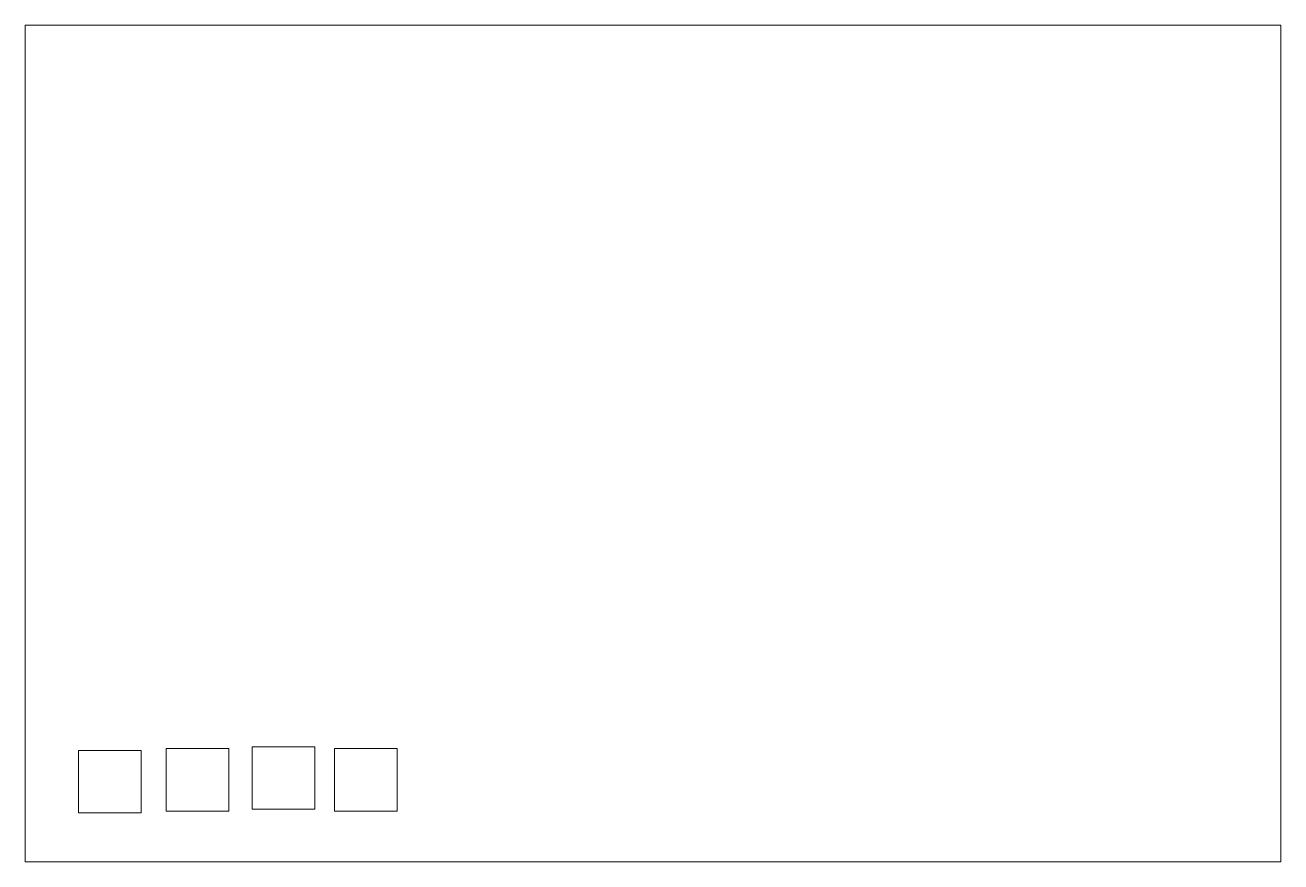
# Model space of a CAD drawing. Header units: millimetres. Extents: x 0 to 762, y 0 to 508.
import ezdxf

# ---------------------------------------------------------------- set-up
doc = ezdxf.new("R2010")
doc.units = ezdxf.units.MM
doc.header["$MEASUREMENT"] = 0
doc.layers.add('4mm', color=7, linetype='Continuous', lineweight=0)

msp = doc.modelspace()

# ---------------------------------------------------------------- linework, layer by layer
at = {"layer": '4mm', "linetype": 'Continuous', "lineweight": 0, "ltscale": 0.125, "flags": 128}
for points in [[(0, 0), (762, 0), (762, 508), (0, 508), (0, 0)], [(85.62, 30.83), (123.62, 30.83), (123.62, 68.83), (85.62, 68.83), (85.62, 30.83)], [(137.8, 31.95), (175.8, 31.95), (175.8, 69.95), (137.8, 69.95), (137.8, 31.95)], [(187.76, 30.83), (225.76, 30.83), (225.76, 68.83), (187.76, 68.83), (187.76, 30.83)], [(32.32, 29.72), (70.32, 29.72), (70.32, 67.72), (32.32, 67.72), (32.32, 29.72)]]:
    msp.add_lwpolyline(points, close=True, dxfattribs=at)

doc.saveas('drawing.dxf')
